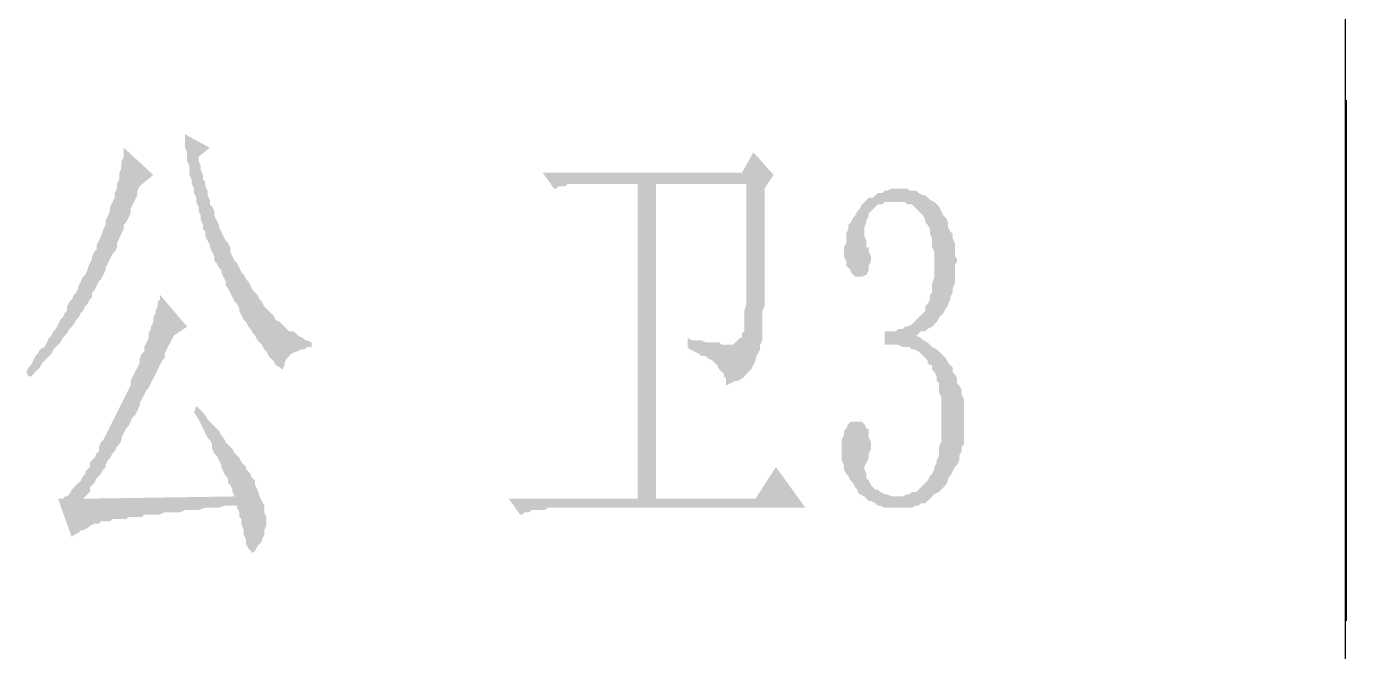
# Model space of a CAD drawing. Header units: millimetres. Extents: x -1120 to 100154, y -9529 to 14223.
# Drawn here: x 91367 to 92635, y 12093 to 12694 of the extents above; entities that cross this region are included whole.
import ezdxf

# ---------------------------------------------------------------- set-up
doc = ezdxf.new("R2010")
doc.units = ezdxf.units.MM
doc.linetypes.add('DOTE', pattern=[2.42, 2, -0.2, 0.02, -0.2])
doc.layers.add('A-DOTE', color=1, linetype='Continuous')
doc.layers.add('A-立面看线', color=7, linetype='Continuous')

msp = doc.modelspace()

# ---------------------------------------------------------------- hatches: boundary and pattern name
at = {"layer": 'A-立面看线'}
for points in [[(91543.2, 12577.1), (91532.3, 12568.4), (91532.3, 12564), (91534.5, 12559.7), (91534.5, 12555.3), (91536.7, 12551), (91536.7, 12546.6), (91538.8, 12544.4), (91538.8, 12540.1), (91541, 12535.7), (91541, 12531.4), (91543.2, 12527), (91543.2, 12522.7), (91545.4, 12520.5), (91547.5, 12516.2), (91547.5, 12511.8), (91549.7, 12507.5), (91551.9, 12503.1), (91551.9, 12500.9), (91554.1, 12496.6), (91556.2, 12492.2), (91558.4, 12487.9), (91560.6, 12485.7), (91562.8, 12481.4), (91562.8, 12477), (91564.9, 12472.6), (91567.1, 12468.3), (91569.3, 12466.1), (91571.5, 12461.8), (91573.6, 12457.4), (91575.8, 12455.2), (91578, 12450.9), (91580.2, 12448.7), (91582.3, 12444.4), (91584.5, 12440), (91586.7, 12437.8), (91588.9, 12435.7), (91591, 12431.3), (91593.2, 12429.1), (91595.4, 12424.8), (91597.6, 12422.6), (91599.8, 12420.4), (91601.9, 12418.3), (91604.1, 12416.1), (91606.3, 12411.7), (91610.6, 12409.6), (91612.8, 12407.4), (91615, 12405.2), (91617.2, 12403), (91619.3, 12400.8), (91623.7, 12400.8), (91625.9, 12398.7), (91628, 12396.5), (91632.4, 12394.3), (91634.6, 12392.1), (91636.7, 12392.1), (91641.1, 12390), (91641.1, 12390), (91641.1, 12385.6), (91636.7, 12385.6), (91634.6, 12383.4), (91630.2, 12383.4), (91628, 12381.3), (91625.9, 12381.3), (91621.5, 12379.1), (91619.3, 12376.9), (91617.2, 12374.7), (91615, 12370.4), (91615, 12368.2), (91612.8, 12363.9), (91612.8, 12363.9), (91610.6, 12366), (91606.3, 12368.2), (91604.1, 12372.6), (91601.9, 12374.7), (91599.8, 12376.9), (91597.6, 12381.3), (91595.4, 12383.4), (91593.2, 12387.8), (91591, 12390), (91588.9, 12392.1), (91586.7, 12396.5), (91584.5, 12398.7), (91582.3, 12403), (91580.2, 12405.2), (91578, 12409.6), (91575.8, 12411.7), (91573.6, 12416.1), (91571.5, 12420.4), (91571.5, 12422.6), (91569.3, 12427), (91567.1, 12429.1), (91564.9, 12433.5), (91562.8, 12437.8), (91560.6, 12442.2), (91558.4, 12444.4), (91558.4, 12448.7), (91556.2, 12453.1), (91554.1, 12457.4), (91554.1, 12459.6), (91551.9, 12461.8), (91549.7, 12466.1), (91547.5, 12468.3), (91547.5, 12472.6), (91545.4, 12477), (91543.2, 12481.4), (91543.2, 12483.5), (91541, 12487.9), (91538.8, 12492.2), (91538.8, 12496.6), (91536.7, 12498.8), (91536.7, 12503.1), (91534.5, 12507.5), (91534.5, 12511.8), (91532.3, 12516.2), (91532.3, 12520.5), (91530.1, 12524.9), (91530.1, 12529.2), (91528, 12533.6), (91528, 12537.9), (91525.8, 12542.3), (91525.8, 12546.6), (91523.6, 12551), (91523.6, 12555.3), (91523.6, 12559.7), (91521.4, 12564), (91521.4, 12568.4), (91521.4, 12572.7), (91519.2, 12577.1), (91519.2, 12581.4), (91519.2, 12585.8), (91519.2, 12590.1), (91543.2, 12577.1)], [(91460.5, 12577.1), (91488.8, 12551), (91475.7, 12540.1), (91473.6, 12535.7), (91473.6, 12531.4), (91471.4, 12527), (91469.2, 12522.7), (91467, 12518.3), (91467, 12514), (91464.9, 12509.6), (91462.7, 12505.3), (91460.5, 12503.1), (91460.5, 12498.8), (91458.3, 12494.4), (91456.2, 12490.1), (91454, 12485.7), (91454, 12481.4), (91451.8, 12477), (91449.6, 12474.8), (91447.4, 12470.5), (91445.3, 12466.1), (91443.1, 12461.8), (91443.1, 12459.6), (91440.9, 12455.2), (91438.7, 12450.9), (91436.6, 12448.7), (91434.4, 12444.4), (91432.2, 12440), (91430, 12437.8), (91430, 12433.5), (91427.9, 12431.3), (91425.7, 12427), (91423.5, 12424.8), (91421.3, 12420.4), (91419.2, 12418.3), (91417, 12413.9), (91414.8, 12411.7), (91412.6, 12407.4), (91410.5, 12405.2), (91408.3, 12403), (91406.1, 12398.7), (91403.9, 12396.5), (91401.8, 12394.3), (91399.6, 12390), (91397.4, 12387.8), (91395.2, 12385.6), (91393.1, 12383.4), (91390.9, 12379.1), (91388.7, 12376.9), (91386.5, 12374.7), (91384.4, 12372.6), (91382.2, 12370.4), (91380, 12366), (91377.8, 12363.9), (91375.6, 12361.7), (91373.5, 12359.5), (91371.3, 12357.3), (91369.1, 12357.3), (91366.9, 12361.7), (91369.1, 12366), (91371.3, 12368.2), (91373.5, 12372.6), (91375.6, 12376.9), (91377.8, 12379.1), (91380, 12383.4), (91384.4, 12385.6), (91386.5, 12390), (91388.7, 12394.3), (91390.9, 12396.5), (91393.1, 12400.8), (91395.2, 12403), (91397.4, 12407.4), (91399.6, 12411.7), (91401.8, 12413.9), (91403.9, 12418.3), (91406.1, 12420.4), (91406.1, 12424.8), (91408.3, 12429.1), (91410.5, 12431.3), (91412.6, 12435.7), (91414.8, 12437.8), (91417, 12442.2), (91417, 12444.4), (91419.2, 12448.7), (91421.3, 12453.1), (91423.5, 12455.2), (91425.7, 12459.6), (91425.7, 12461.8), (91427.9, 12466.1), (91430, 12470.5), (91430, 12472.6), (91432.2, 12477), (91434.4, 12479.2), (91434.4, 12483.5), (91434.4, 12483.5), (91436.6, 12487.9), (91438.7, 12492.2), (91440.9, 12498.8), (91443.1, 12503.1), (91443.1, 12507.5), (91445.3, 12511.8), (91447.4, 12516.2), (91447.4, 12520.5), (91449.6, 12524.9), (91451.8, 12529.2), (91451.8, 12533.6), (91454, 12537.9), (91454, 12542.3), (91456.2, 12546.6), (91456.2, 12551), (91456.2, 12553.1), (91458.3, 12557.5), (91458.3, 12561.9), (91458.3, 12564), (91460.5, 12568.4), (91460.5, 12572.7), (91460.5, 12574.9), (91460.5, 12577.1), (91460.5, 12577.1)], [(92076.2, 12537.9), (92076.2, 12531.4), (92076.2, 12524.9), (92076.2, 12518.3), (92076.2, 12514), (92076.2, 12507.5), (92076.2, 12503.1), (92076.2, 12496.6), (92076.2, 12492.2), (92076.2, 12487.9), (92076.2, 12483.5), (92076.2, 12477), (92076.2, 12472.6), (92076.2, 12468.3), (92076.2, 12466.1), (92076.2, 12461.8), (92076.2, 12457.4), (92076.2, 12453.1), (92076.2, 12450.9), (92076.2, 12446.5), (92076.2, 12444.4), (92076.2, 12440), (92076.2, 12437.8), (92076.2, 12437.8), (92076.2, 12431.3), (92076.2, 12424.8), (92074.1, 12420.4), (92074.1, 12416.1), (92074.1, 12411.7), (92074.1, 12407.4), (92074.1, 12403), (92074.1, 12398.7), (92074.1, 12394.3), (92074.1, 12392.1), (92074.1, 12392.1), (92071.9, 12387.8), (92071.9, 12383.4), (92069.7, 12379.1), (92067.5, 12374.7), (92067.5, 12372.6), (92065.4, 12368.2), (92065.4, 12368.2), (92063.2, 12363.9), (92061, 12361.7), (92058.8, 12359.5), (92056.7, 12357.3), (92054.5, 12355.2), (92050.1, 12353), (92048, 12353), (92043.6, 12350.8), (92039.2, 12348.6), (92039.2, 12348.6), (92039.2, 12350.8), (92039.2, 12353), (92039.2, 12355.2), (92037.1, 12357.3), (92037.1, 12359.5), (92034.9, 12361.7), (92032.7, 12363.9), (92030.5, 12368.2), (92028.4, 12370.4), (92026.2, 12372.6), (92021.8, 12374.7), (92019.7, 12376.9), (92015.3, 12376.9), (92013.1, 12379.1), (92008.8, 12381.3), (92004.4, 12383.4), (92002.3, 12385.6), (92002.3, 12394.3), (92006.6, 12392.1), (92011, 12392.1), (92015.3, 12392.1), (92019.7, 12390), (92021.8, 12390), (92026.2, 12390), (92028.4, 12390), (92032.7, 12390), (92034.9, 12387.8), (92037.1, 12387.8), (92039.2, 12387.8), (92041.4, 12387.8), (92041.4, 12387.8), (92045.8, 12387.8), (92048, 12390), (92050.1, 12392.1), (92052.3, 12394.3), (92054.5, 12394.3), (92054.5, 12396.5), (92054.5, 12398.7), (92056.7, 12400.8), (92056.7, 12405.2), (92056.7, 12409.6), (92056.7, 12413.9), (92056.7, 12420.4), (92058.8, 12427), (92058.8, 12433.5), (92058.8, 12435.7), (92058.8, 12437.8), (92058.8, 12442.2), (92058.8, 12444.4), (92058.8, 12448.7), (92058.8, 12453.1), (92058.8, 12455.2), (92058.8, 12459.6), (92058.8, 12463.9), (92058.8, 12468.3), (92058.8, 12472.6), (92058.8, 12477), (92058.8, 12481.4), (92058.8, 12485.7), (92058.8, 12490.1), (92058.8, 12494.4), (92058.8, 12498.8), (92058.8, 12505.3), (92058.8, 12509.6), (92058.8, 12516.2), (92058.8, 12520.5), (92058.8, 12527), (92058.8, 12531.4), (92058.8, 12537.9), (92058.8, 12542.3), (91971.8, 12542.3), (91971.8, 12239.8), (92067.5, 12239.8), (92087.1, 12270.3), (92115.4, 12231.1), (91871.7, 12231.1), (91867.4, 12231.1), (91865.2, 12229), (91860.8, 12229), (91858.7, 12229), (91854.3, 12229), (91852.1, 12229), (91850, 12226.8), (91845.6, 12226.8), (91843.4, 12224.6), (91841.3, 12224.6), (91830.4, 12239.8), (91954.4, 12239.8), (91954.4, 12542.3), (91904.4, 12542.3), (91900, 12542.3), (91897.8, 12542.3), (91893.5, 12542.3), (91891.3, 12542.3), (91886.9, 12542.3), (91884.8, 12540.1), (91880.4, 12540.1), (91878.2, 12540.1), (91876.1, 12537.9), (91873.9, 12537.9), (91863, 12553.1), (92054.5, 12553.1), (92065.4, 12572.7), (92084.9, 12551), (92076.2, 12537.9)], [(92267.7, 12313.8), (92267.7, 12309.5), (92267.7, 12305.1), (92267.7, 12300.8), (92267.7, 12296.4), (92267.7, 12292.1), (92265.5, 12289.9), (92265.5, 12285.5), (92263.3, 12281.2), (92263.3, 12276.8), (92261.2, 12272.5), (92259, 12270.3), (92256.8, 12266), (92254.6, 12261.6), (92252.5, 12259.4), (92252.5, 12257.2), (92250.3, 12252.9), (92248.1, 12250.7), (92245.9, 12248.5), (92243.8, 12246.4), (92239.4, 12244.2), (92237.2, 12242), (92235.1, 12239.8), (92232.9, 12237.7), (92230.7, 12235.5), (92226.4, 12235.5), (92224.2, 12233.3), (92222, 12233.3), (92217.7, 12231.1), (92215.5, 12231.1), (92211.1, 12231.1), (92209, 12231.1), (92204.6, 12231.1), (92204.6, 12231.1), (92200.3, 12231.1), (92198.1, 12231.1), (92193.7, 12231.1), (92191.5, 12231.1), (92187.2, 12233.3), (92185, 12233.3), (92182.8, 12235.5), (92178.5, 12237.7), (92176.3, 12237.7), (92174.1, 12239.8), (92172, 12242), (92167.6, 12244.2), (92165.4, 12246.4), (92165.4, 12248.5), (92163.3, 12250.7), (92161.1, 12255.1), (92158.9, 12257.2), (92156.7, 12261.6), (92154.6, 12263.8), (92152.4, 12268.1), (92152.4, 12272.5), (92150.2, 12276.8), (92150.2, 12279), (92150.2, 12283.4), (92150.2, 12287.7), (92150.2, 12287.7), (92150.2, 12292.1), (92150.2, 12296.4), (92152.4, 12300.8), (92152.4, 12305.1), (92154.6, 12307.3), (92156.7, 12311.6), (92158.9, 12313.8), (92163.3, 12313.8), (92163.3, 12313.8), (92167.6, 12313.8), (92169.8, 12313.8), (92172, 12311.6), (92174.1, 12307.3), (92176.3, 12307.3), (92176.3, 12302.9), (92176.3, 12298.6), (92178.5, 12294.2), (92178.5, 12294.2), (92178.5, 12287.7), (92176.3, 12283.4), (92176.3, 12281.2), (92176.3, 12279), (92174.1, 12274.7), (92172, 12270.3), (92172, 12268.1), (92174.1, 12263.8), (92174.1, 12259.4), (92176.3, 12257.2), (92178.5, 12252.9), (92180.7, 12250.7), (92182.8, 12248.5), (92185, 12248.5), (92187.2, 12246.4), (92191.5, 12244.2), (92193.7, 12244.2), (92198.1, 12242), (92200.3, 12242), (92202.4, 12242), (92206.8, 12242), (92209, 12242), (92213.3, 12244.2), (92215.5, 12244.2), (92217.7, 12246.4), (92222, 12246.4), (92224.2, 12248.5), (92226.4, 12250.7), (92228.5, 12252.9), (92230.7, 12255.1), (92232.9, 12257.2), (92235.1, 12261.6), (92235.1, 12261.6), (92237.2, 12263.8), (92239.4, 12268.1), (92239.4, 12270.3), (92241.6, 12274.7), (92241.6, 12276.8), (92243.8, 12281.2), (92243.8, 12285.5), (92243.8, 12289.9), (92245.9, 12294.2), (92245.9, 12298.6), (92245.9, 12305.1), (92245.9, 12309.5), (92245.9, 12313.8), (92245.9, 12318.2), (92245.9, 12322.5), (92245.9, 12326.9), (92245.9, 12333.4), (92245.9, 12337.8), (92243.8, 12342.1), (92243.8, 12346.5), (92243.8, 12350.8), (92241.6, 12353), (92241.6, 12357.3), (92239.4, 12361.7), (92237.2, 12363.9), (92237.2, 12368.2), (92235.1, 12368.2), (92232.9, 12370.4), (92232.9, 12372.6), (92230.7, 12374.7), (92228.5, 12376.9), (92226.4, 12379.1), (92224.2, 12381.3), (92219.8, 12383.4), (92217.7, 12383.4), (92215.5, 12385.6), (92211.1, 12385.6), (92209, 12385.6), (92204.6, 12387.8), (92200.3, 12387.8), (92198.1, 12387.8), (92193.7, 12387.8), (92191.5, 12387.8), (92191.5, 12400.8), (92195.9, 12400.8), (92198.1, 12400.8), (92202.4, 12400.8), (92204.6, 12403), (92209, 12403), (92211.1, 12405.2), (92213.3, 12405.2), (92217.7, 12407.4), (92219.8, 12409.6), (92222, 12411.7), (92224.2, 12413.9), (92226.4, 12416.1), (92228.5, 12418.3), (92228.5, 12418.3), (92230.7, 12420.4), (92230.7, 12424.8), (92232.9, 12427), (92235.1, 12431.3), (92235.1, 12435.7), (92237.2, 12437.8), (92237.2, 12442.2), (92237.2, 12446.5), (92239.4, 12453.1), (92239.4, 12457.4), (92239.4, 12461.8), (92239.4, 12463.9), (92239.4, 12468.3), (92239.4, 12472.6), (92239.4, 12477), (92237.2, 12481.4), (92237.2, 12485.7), (92237.2, 12490.1), (92235.1, 12494.4), (92235.1, 12498.8), (92232.9, 12503.1), (92230.7, 12505.3), (92230.7, 12507.5), (92228.5, 12511.8), (92226.4, 12514), (92224.2, 12516.2), (92222, 12518.3), (92219.8, 12520.5), (92217.7, 12522.7), (92213.3, 12522.7), (92211.1, 12524.9), (92206.8, 12524.9), (92204.6, 12524.9), (92200.3, 12524.9), (92198.1, 12524.9), (92195.9, 12524.9), (92191.5, 12524.9), (92189.4, 12522.7), (92185, 12522.7), (92182.8, 12520.5), (92182.8, 12520.5), (92180.7, 12518.3), (92176.3, 12514), (92176.3, 12511.8), (92174.1, 12507.5), (92174.1, 12505.3), (92172, 12500.9), (92172, 12498.8), (92172, 12492.2), (92174.1, 12487.9), (92174.1, 12483.5), (92174.1, 12481.4), (92176.3, 12481.4), (92176.3, 12477), (92178.5, 12472.6), (92178.5, 12472.6), (92178.5, 12468.3), (92176.3, 12463.9), (92176.3, 12459.6), (92176.3, 12459.6), (92174.1, 12455.2), (92169.8, 12453.1), (92167.6, 12453.1), (92167.6, 12453.1), (92163.3, 12453.1), (92161.1, 12455.2), (92158.9, 12457.4), (92158.9, 12459.6), (92156.7, 12461.8), (92154.6, 12463.9), (92154.6, 12468.3), (92152.4, 12472.6), (92152.4, 12477), (92152.4, 12481.4), (92154.6, 12485.7), (92154.6, 12490.1), (92154.6, 12494.4), (92156.7, 12498.8), (92156.7, 12503.1), (92158.9, 12505.3), (92161.1, 12509.6), (92163.3, 12511.8), (92165.4, 12516.2), (92167.6, 12518.3), (92169.8, 12522.7), (92172, 12524.9), (92174.1, 12527), (92176.3, 12529.2), (92180.7, 12529.2), (92182.8, 12531.4), (92185, 12533.6), (92189.4, 12533.6), (92191.5, 12535.7), (92193.7, 12535.7), (92198.1, 12537.9), (92200.3, 12537.9), (92204.6, 12537.9), (92206.8, 12537.9), (92209, 12537.9), (92213.3, 12537.9), (92215.5, 12535.7), (92219.8, 12535.7), (92222, 12535.7), (92224.2, 12533.6), (92228.5, 12531.4), (92230.7, 12531.4), (92232.9, 12529.2), (92235.1, 12527), (92239.4, 12524.9), (92241.6, 12522.7), (92243.8, 12520.5), (92245.9, 12516.2), (92245.9, 12516.2), (92248.1, 12511.8), (92250.3, 12509.6), (92252.5, 12505.3), (92252.5, 12500.9), (92254.6, 12496.6), (92256.8, 12494.4), (92256.8, 12490.1), (92259, 12485.7), (92259, 12481.4), (92259, 12477), (92259, 12472.6), (92261.2, 12470.5), (92261.2, 12468.3), (92259, 12463.9), (92259, 12459.6), (92259, 12455.2), (92259, 12450.9), (92259, 12446.5), (92256.8, 12442.2), (92256.8, 12437.8), (92254.6, 12433.5), (92254.6, 12431.3), (92252.5, 12427), (92252.5, 12424.8), (92250.3, 12422.6), (92248.1, 12418.3), (92245.9, 12416.1), (92243.8, 12413.9), (92241.6, 12409.6), (92239.4, 12407.4), (92237.2, 12405.2), (92232.9, 12403), (92230.7, 12400.8), (92226.4, 12400.8), (92224.2, 12398.7), (92222, 12396.5), (92226.4, 12394.3), (92228.5, 12392.1), (92232.9, 12390), (92235.1, 12387.8), (92237.2, 12385.6), (92241.6, 12383.4), (92243.8, 12381.3), (92245.9, 12379.1), (92248.1, 12376.9), (92250.3, 12374.7), (92252.5, 12370.4), (92254.6, 12368.2), (92256.8, 12366), (92256.8, 12361.7), (92259, 12359.5), (92261.2, 12355.2), (92261.2, 12350.8), (92263.3, 12348.6), (92265.5, 12344.3), (92265.5, 12339.9), (92267.7, 12335.6), (92267.7, 12331.2), (92267.7, 12326.9), (92267.7, 12322.5), (92267.7, 12318.2), (92267.7, 12313.8), (92267.7, 12313.8)], [(91421.3, 12239.8), (91567.1, 12242), (91564.9, 12246.4), (91564.9, 12248.5), (91562.8, 12252.9), (91560.6, 12255.1), (91560.6, 12259.4), (91558.4, 12261.6), (91556.2, 12266), (91554.1, 12270.3), (91554.1, 12272.5), (91551.9, 12276.8), (91549.7, 12281.2), (91547.5, 12283.4), (91545.4, 12287.7), (91545.4, 12292.1), (91543.2, 12296.4), (91541, 12298.6), (91538.8, 12302.9), (91536.7, 12307.3), (91534.5, 12311.6), (91532.3, 12316), (91530.1, 12320.3), (91528, 12322.5), (91530.1, 12329), (91534.5, 12324.7), (91538.8, 12320.3), (91541, 12316), (91545.4, 12311.6), (91547.5, 12309.5), (91551.9, 12305.1), (91554.1, 12300.8), (91556.2, 12298.6), (91558.4, 12294.2), (91562.8, 12289.9), (91564.9, 12287.7), (91567.1, 12283.4), (91569.3, 12281.2), (91571.5, 12279), (91573.6, 12274.7), (91575.8, 12272.5), (91578, 12270.3), (91578, 12268.1), (91580.2, 12266), (91582.3, 12263.8), (91582.3, 12261.6), (91584.5, 12259.4), (91586.7, 12257.2), (91586.7, 12255.1), (91586.7, 12252.9), (91588.9, 12248.5), (91591, 12242), (91593.2, 12237.7), (91595.4, 12233.3), (91595.4, 12229), (91595.4, 12226.8), (91597.6, 12222.4), (91597.6, 12220.3), (91597.6, 12218.1), (91597.6, 12213.7), (91595.4, 12209.4), (91595.4, 12205), (91593.2, 12200.7), (91593.2, 12198.5), (91588.9, 12194.2), (91586.7, 12189.8), (91584.5, 12187.6), (91584.5, 12187.6), (91582.3, 12189.8), (91580.2, 12192), (91578, 12196.3), (91578, 12200.7), (91575.8, 12205), (91575.8, 12209.4), (91573.6, 12215.9), (91573.6, 12220.3), (91571.5, 12222.4), (91571.5, 12226.8), (91569.3, 12231.1), (91569.3, 12233.3), (91562.8, 12233.3), (91558.4, 12233.3), (91551.9, 12231.1), (91547.5, 12231.1), (91543.2, 12231.1), (91538.8, 12231.1), (91532.3, 12229), (91528, 12229), (91523.6, 12229), (91519.2, 12229), (91514.9, 12226.8), (91510.5, 12226.8), (91506.2, 12226.8), (91501.8, 12226.8), (91499.7, 12226.8), (91495.3, 12224.6), (91491, 12224.6), (91488.8, 12224.6), (91484.4, 12224.6), (91480.1, 12224.6), (91477.9, 12222.4), (91473.6, 12222.4), (91471.4, 12222.4), (91469.2, 12222.4), (91464.9, 12222.4), (91462.7, 12220.3), (91460.5, 12220.3), (91458.3, 12220.3), (91456.2, 12220.3), (91454, 12220.3), (91451.8, 12220.3), (91449.6, 12220.3), (91447.4, 12218.1), (91445.3, 12218.1), (91445.3, 12218.1), (91443.1, 12218.1), (91440.9, 12218.1), (91440.9, 12218.1), (91438.7, 12218.1), (91436.6, 12215.9), (91436.6, 12215.9), (91436.6, 12215.9), (91434.4, 12215.9), (91432.2, 12215.9), (91427.9, 12213.7), (91425.7, 12211.6), (91421.3, 12209.4), (91419.2, 12209.4), (91417, 12207.2), (91412.6, 12205), (91410.5, 12202.9), (91410.5, 12202.9), (91397.4, 12239.8), (91399.6, 12239.8), (91401.8, 12239.8), (91403.9, 12242), (91406.1, 12242), (91408.3, 12244.2), (91410.5, 12248.5), (91412.6, 12250.7), (91417, 12255.1), (91419.2, 12257.2), (91421.3, 12261.6), (91423.5, 12263.8), (91423.5, 12266), (91425.7, 12268.1), (91427.9, 12270.3), (91427.9, 12274.7), (91430, 12276.8), (91432.2, 12279), (91434.4, 12283.4), (91436.6, 12285.5), (91436.6, 12289.9), (91438.7, 12294.2), (91440.9, 12296.4), (91443.1, 12300.8), (91445.3, 12305.1), (91447.4, 12309.5), (91449.6, 12313.8), (91451.8, 12318.2), (91454, 12322.5), (91456.2, 12326.9), (91458.3, 12331.2), (91460.5, 12335.6), (91462.7, 12339.9), (91464.9, 12344.3), (91467, 12348.6), (91467, 12353), (91469.2, 12357.3), (91471.4, 12361.7), (91473.6, 12366), (91475.7, 12370.4), (91475.7, 12374.7), (91477.9, 12379.1), (91480.1, 12381.3), (91480.1, 12385.6), (91482.3, 12390), (91484.4, 12394.3), (91484.4, 12398.7), (91486.6, 12403), (91486.6, 12405.2), (91488.8, 12409.6), (91488.8, 12413.9), (91491, 12418.3), (91491, 12420.4), (91493.1, 12424.8), (91493.1, 12429.1), (91495.3, 12431.3), (91495.3, 12435.7), (91495.3, 12435.7), (91521.4, 12405.2), (91508.4, 12396.5), (91506.2, 12392.1), (91504, 12387.8), (91501.8, 12383.4), (91499.7, 12379.1), (91499.7, 12374.7), (91497.5, 12372.6), (91495.3, 12368.2), (91493.1, 12363.9), (91491, 12359.5), (91488.8, 12355.2), (91486.6, 12350.8), (91484.4, 12346.5), (91482.3, 12344.3), (91480.1, 12339.9), (91477.9, 12335.6), (91475.7, 12331.2), (91475.7, 12329), (91473.6, 12324.7), (91471.4, 12320.3), (91469.2, 12318.2), (91467, 12313.8), (91464.9, 12309.5), (91462.7, 12307.3), (91460.5, 12302.9), (91458.3, 12298.6), (91458.3, 12296.4), (91456.2, 12292.1), (91454, 12289.9), (91451.8, 12285.5), (91449.6, 12283.4), (91447.4, 12279), (91445.3, 12276.8), (91443.1, 12272.5), (91443.1, 12270.3), (91440.9, 12268.1), (91438.7, 12263.8), (91436.6, 12261.6), (91434.4, 12259.4), (91432.2, 12255.1), (91430, 12252.9), (91427.9, 12250.7), (91427.9, 12246.4), (91425.7, 12244.2), (91423.5, 12242), (91421.3, 12239.8), (91421.3, 12239.8)]]:
    msp.add_hatch(color=256, dxfattribs=at).paths.add_polyline_path(points)

# ---------------------------------------------------------------- linework, layer by layer
at = {"layer": 'A-DOTE', "linetype": 'DOTE', "ltscale": 1000}
msp.add_line((92634.3, 9021.9), (92634.3, 14222.5), dxfattribs=at)
at = {"layer": 'A-立面看线'}
msp.add_lwpolyline([(92635.4, 12122.4), (92635.4, 12622.8)], dxfattribs=at)

doc.saveas('drawing.dxf')
